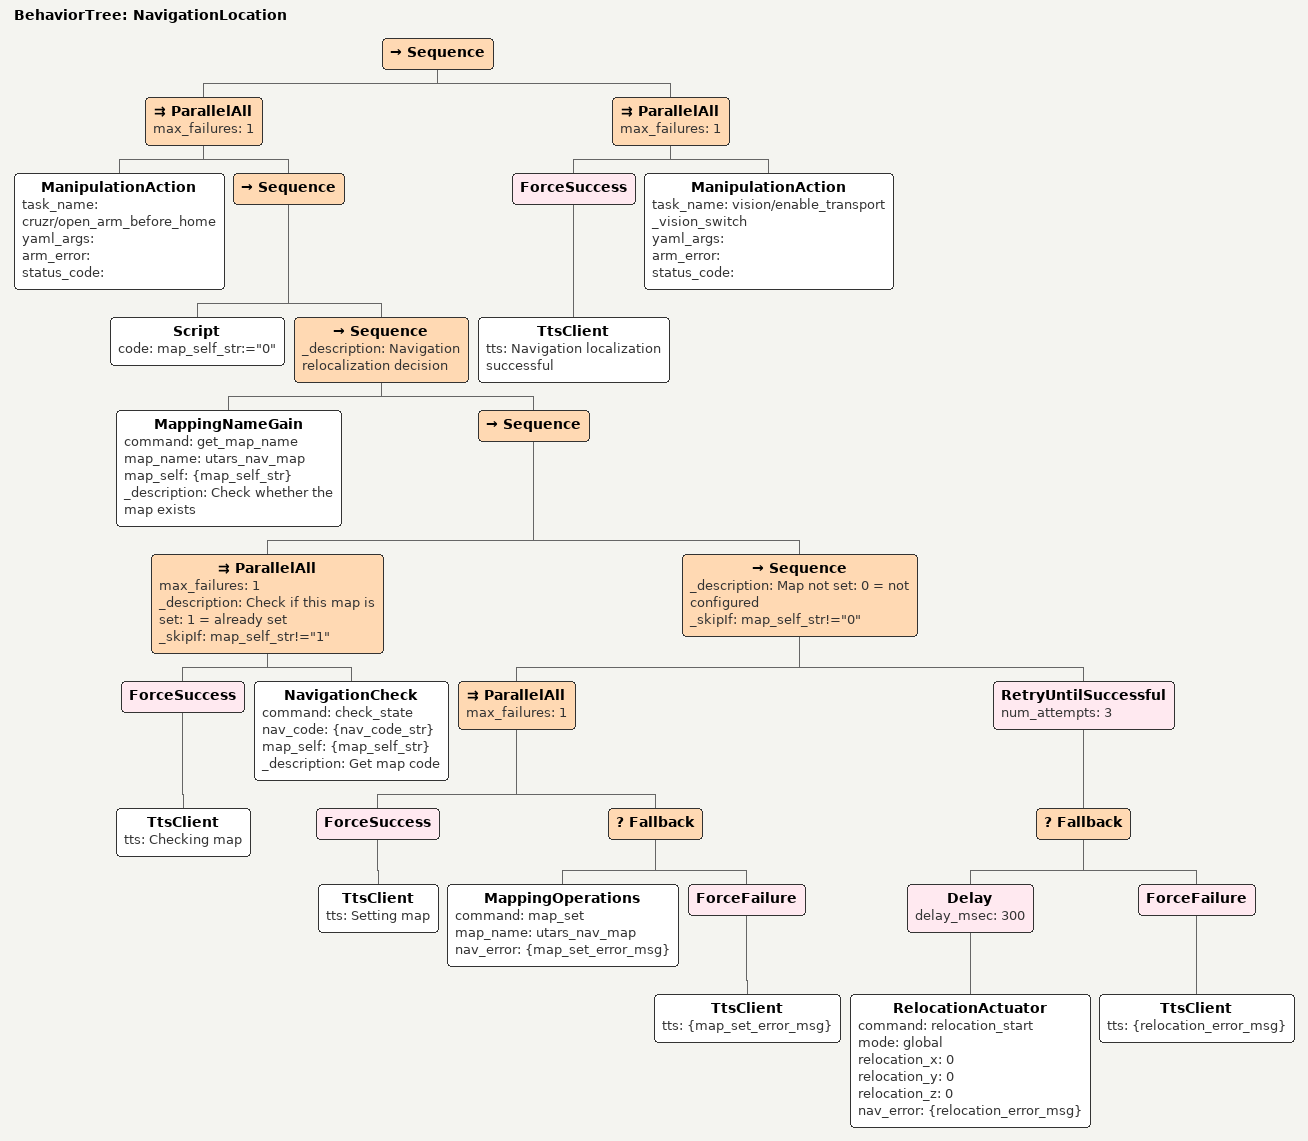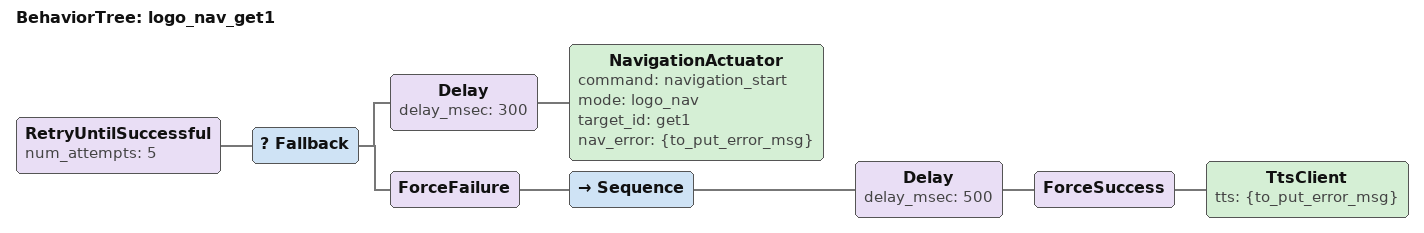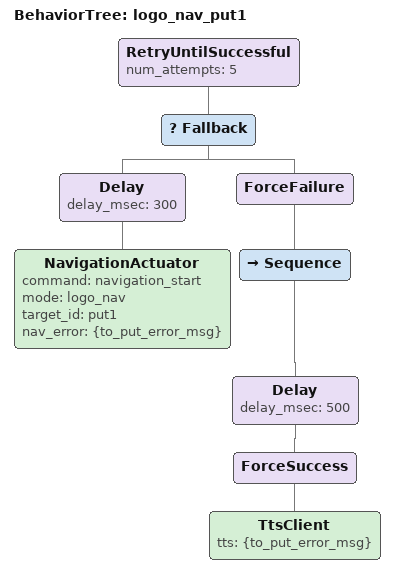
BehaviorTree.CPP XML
<?xml version="1.0" encoding="UTF-8"?>
<root BTCPP_format="4">

  <BehaviorTree ID="NavigationLocation">
    <Sequence>
      <ParallelAll max_failures="1">
        <ManipulationAction task_name="cruzr/open_arm_before_home"
                            yaml_args=""
                            arm_error=""
                            status_code=""/>
        <Sequence>
          <Script code="map_self_str:=&quot;0&quot;"/>
          <Sequence _description="Navigation relocalization decision">
            <MappingNameGain command="get_map_name"
                             map_name="utars_nav_map"
                             map_self="{map_self_str}"
                             _description="Check whether the map exists"/>
            <Sequence>
              <ParallelAll max_failures="1"
                           _description="Check if this map is set: 1 = already set"
                           _skipIf="map_self_str!=&quot;1&quot;">
                <ForceSuccess>
                  <TtsClient tts="Checking map"/>
                </ForceSuccess>
                <NavigationCheck command="check_state"
                                 nav_code="{nav_code_str}"
                                 map_self="{map_self_str}"
                                 _description="Get map code"/>
              </ParallelAll>
              <Sequence _description="Map not set: 0 = not configured"
                        _skipIf="map_self_str!=&quot;0&quot;">
                <ParallelAll max_failures="1">
                  <ForceSuccess>
                    <TtsClient tts="Setting map"/>
                  </ForceSuccess>
                  <Fallback>
                    <MappingOperations command="map_set"
                                       map_name="utars_nav_map"
                                       nav_error="{map_set_error_msg}"/>
                    <ForceFailure>
                      <TtsClient tts="{map_set_error_msg}"/>
                    </ForceFailure>
                  </Fallback>
                </ParallelAll>
                <RetryUntilSuccessful num_attempts="3">
                  <Fallback>
                    <Delay delay_msec="300">
                      <RelocationActuator command="relocation_start"
                                          mode="global"
                                          relocation_x="0"
                                          relocation_y="0"
                                          relocation_z="0"
                                          nav_error="{relocation_error_msg}"/>
                    </Delay>
                    <ForceFailure>
                      <TtsClient tts="{relocation_error_msg}"/>
                    </ForceFailure>
                  </Fallback>
                </RetryUntilSuccessful>
              </Sequence>
            </Sequence>
          </Sequence>
        </Sequence>
      </ParallelAll>
      <ParallelAll max_failures="1">
        <ForceSuccess>
          <TtsClient tts="Navigation localization successful"/>
        </ForceSuccess>
        <ManipulationAction task_name="vision/enable_transport_vision_switch"
                            yaml_args=""
                            arm_error=""
                            status_code=""/>
      </ParallelAll>
    </Sequence>
  </BehaviorTree>

  <BehaviorTree ID="logo_nav_get1">
    <RetryUntilSuccessful num_attempts="5">
      <Fallback>
        <Delay delay_msec="300">
          <NavigationActuator command="navigation_start"
                              mode="logo_nav"
                              target_id="get1"
                              nav_error="{to_put_error_msg}"/>
        </Delay>
        <ForceFailure>
          <Sequence>
            <Delay delay_msec="500">
              <ForceSuccess>
                <TtsClient tts="{to_put_error_msg}"/>
              </ForceSuccess>
            </Delay>
          </Sequence>
        </ForceFailure>
      </Fallback>
    </RetryUntilSuccessful>
  </BehaviorTree>

  <BehaviorTree ID="logo_nav_put1">
    <RetryUntilSuccessful num_attempts="5">
      <Fallback>
        <Delay delay_msec="300">
          <NavigationActuator command="navigation_start"
                              mode="logo_nav"
                              target_id="put1"
                              nav_error="{to_put_error_msg}"/>
        </Delay>
        <ForceFailure>
          <Sequence>
            <Delay delay_msec="500">
              <ForceSuccess>
                <TtsClient tts="{to_put_error_msg}"/>
              </ForceSuccess>
            </Delay>
          </Sequence>
        </ForceFailure>
      </Fallback>
    </RetryUntilSuccessful>
  </BehaviorTree>

  <!-- Modelo de nodos: solo los tipos usados por estos tres subárboles.
       Direcciones de puerto tomadas de navigation.xml (map_self como output). -->

</root>
